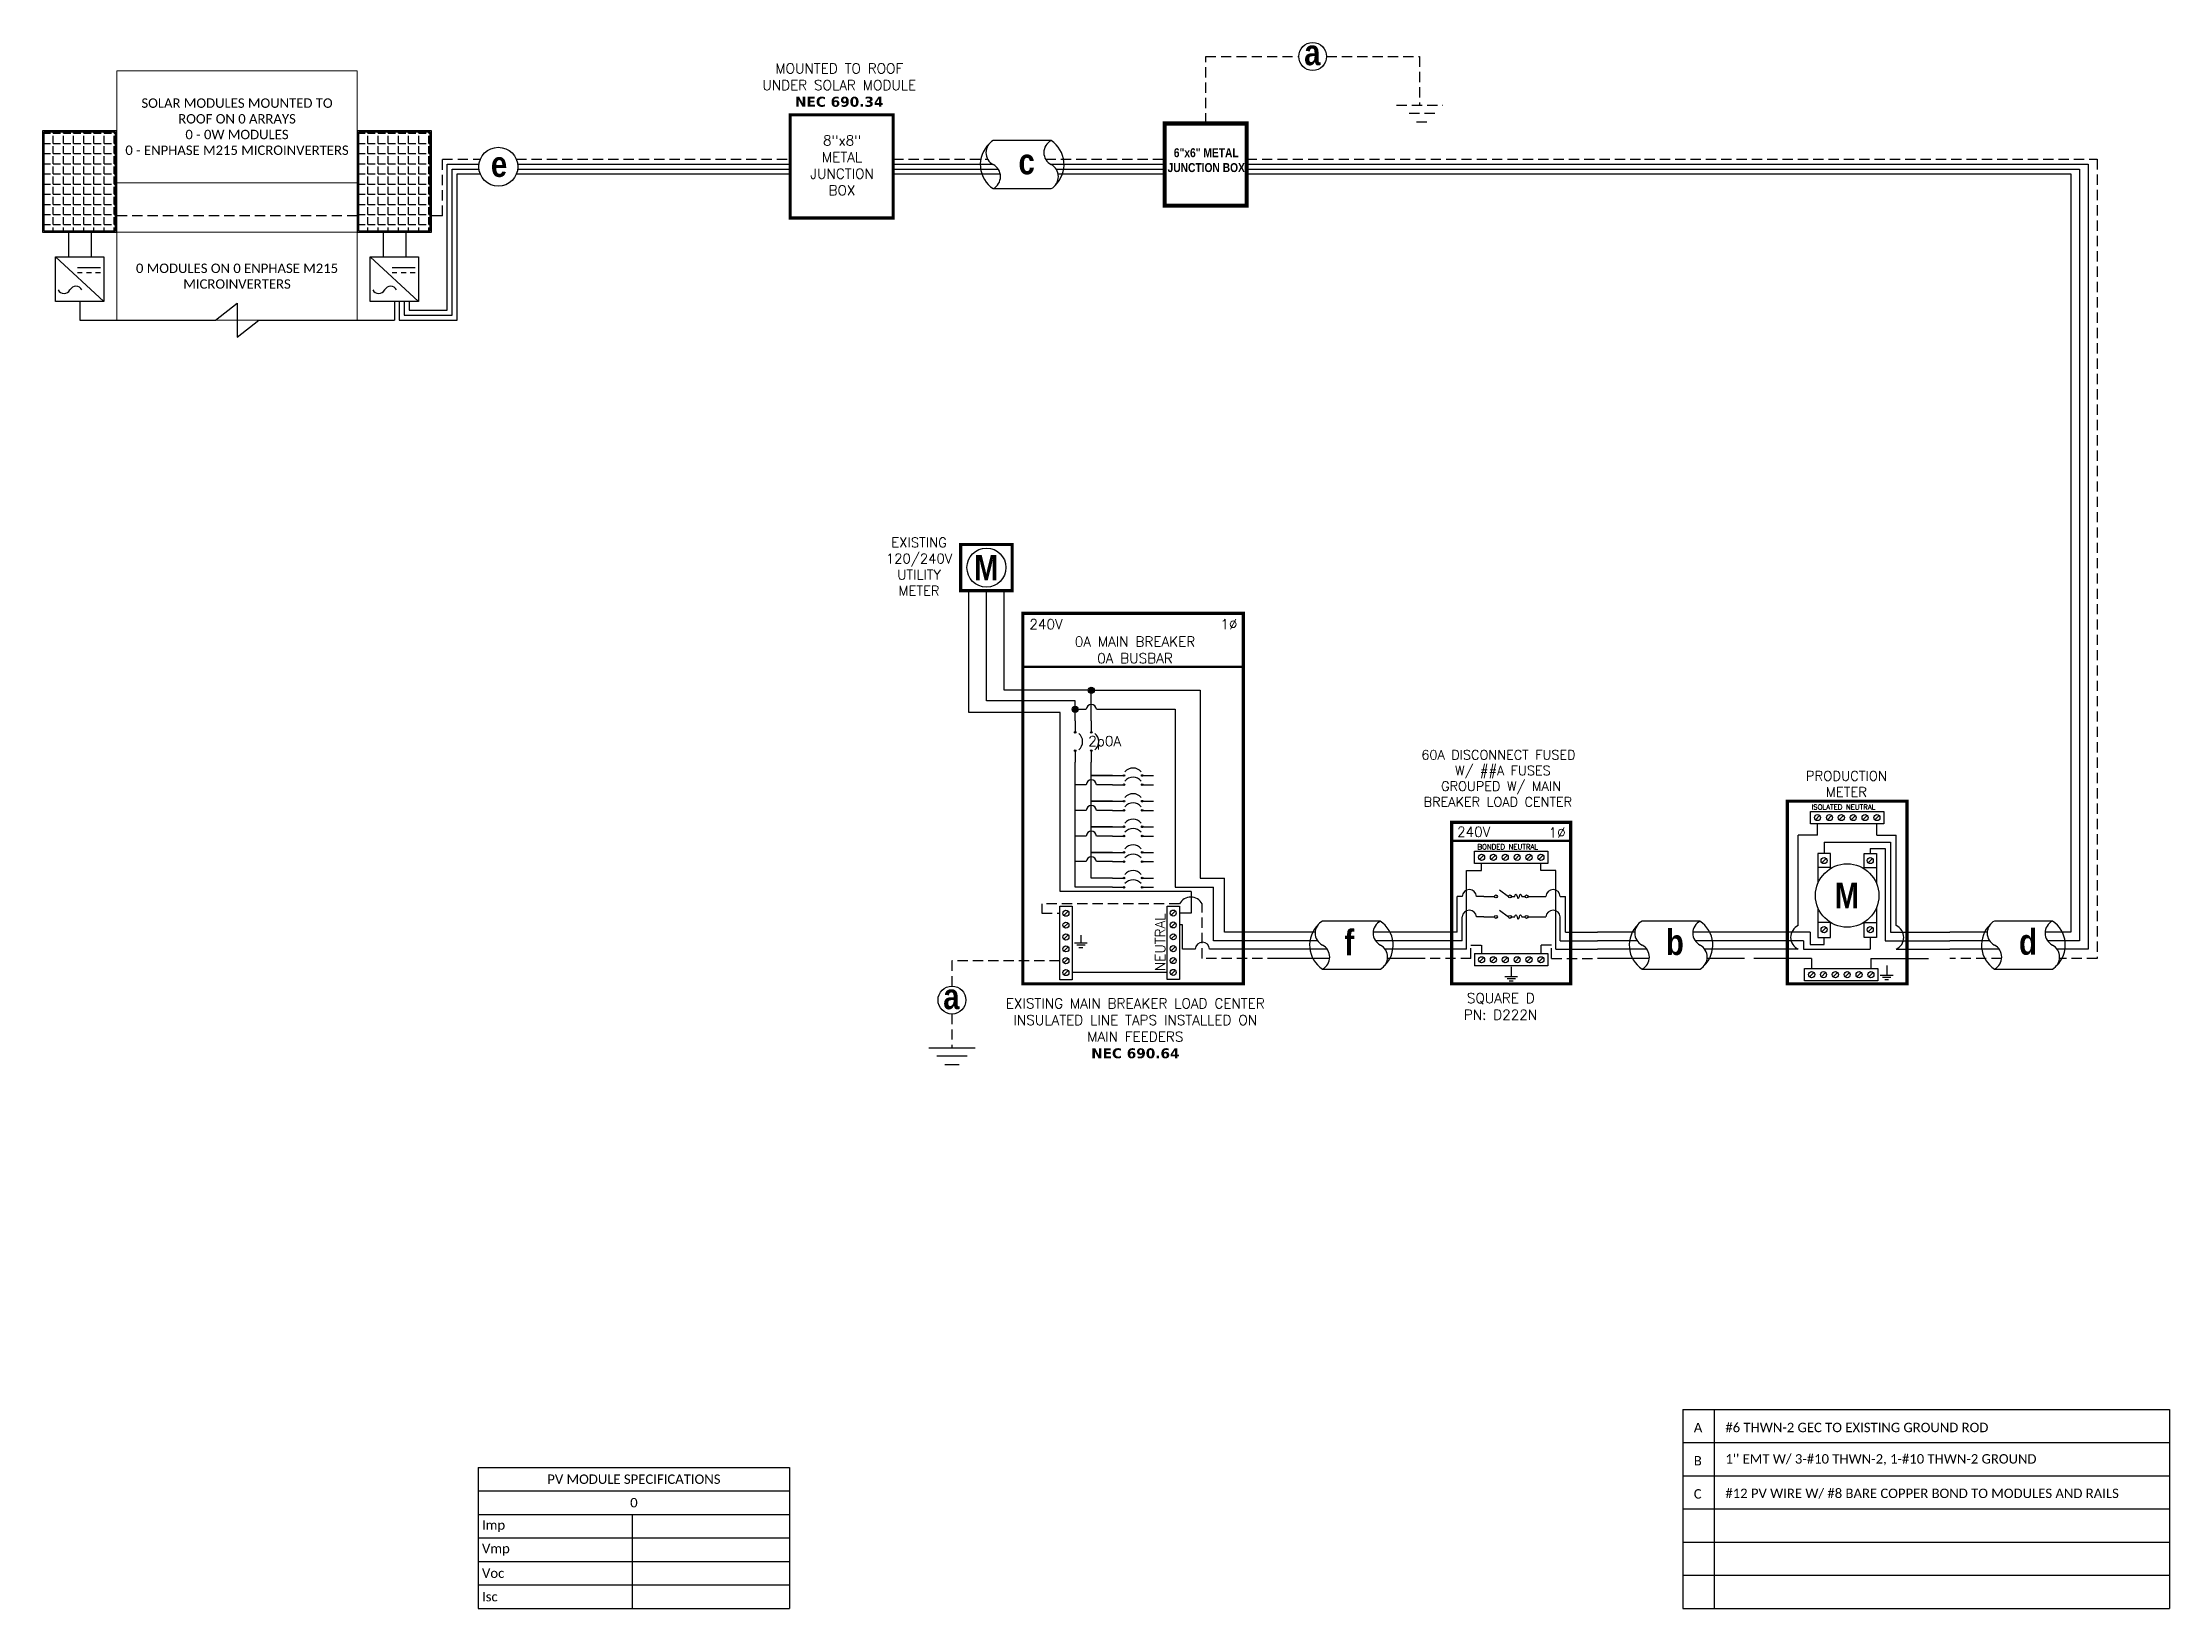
# Model space of a CAD drawing. Header units: feet. Extents: x 10799 to 11579, y 16036 to 16610.
import ezdxf

# ---------------------------------------------------------------- set-up
doc = ezdxf.new("R2010")
doc.units = ezdxf.units.FT
doc.header["$MEASUREMENT"] = 0
doc.linetypes.add('HIDDEN', pattern=[0.375, 0.25, -0.125])
for name, color, linetype in [('ONE LINE BLOCKS', 7, 'Continuous'), ('TABLES', 7, 'Continuous'), ('TEXT', 7, 'Continuous'), ('Z - TITLEBLOCK TXT', 7, 'Continuous')]:
    doc.layers.add(name, color=color, linetype=linetype)
doc.styles.add('ONE LINE TXT', font='techb___.ttf')
doc.styles.get("Standard").update_dxf_attribs({"font": 'simplex.shx'})

# ---------------------------------------------------------------- blocks, each defined once
blk = doc.blocks.new('*T7')
at = {"layer": 'Defpoints', "color": 8, "linetype": 'ByBlock', "lineweight": 0, "transparency": 16777216}
for p, q in [((0, 0), (88.16, 0)), ((0, 0), (0, -91.46)), ((88.16, 0), (88.16, -91.46)), ((0, -41.08), (88.16, -41.08)), ((0, -59.24), (88.16, -59.24)), ((0, -91.46), (88.16, -91.46))]:
    blk.add_line(p, q, dxfattribs=at)
at = {"color": 0, "linetype": 'Continuous', "transparency": 16777216, "char_height": 3.4544, "width": 80.0359, "attachment_point": 5}
for s, insert in [('{\\fCalibri|b0|i0|c0;SOLAR MODULES MOUNTED TO ROOF ON 0 ARRAYS^J0 - 0W MODULES^J0 - ENPHASE M215 MICROINVERTERS', (44.08, -20.54)), ('{\\fCalibri|b0|i0|c0;', (44.08, -50.16)), ('{\\fCalibri|b0|i0|c0;0 MODULES ON 0 ENPHASE M215 MICROINVERTERS', (44.08, -75.35))]:
    blk.add_mtext(s, dxfattribs=dict(at, insert=insert))
blk = doc.blocks.new('M_METER PAN')
at = {"color": 253, "linetype": 'Continuous'}
for p, q in [((4.73, 8.02), (4.73, 8.75)), ((8.59, 8.02), (8.59, 8.75)), ((4.73, 8.02), (3.48, 8.02)), ((3.48, 2.14), (3.48, 8.02)), ((8.59, 8.02), (9.84, 8.02)), ((9.84, 2.14), (9.84, 8.02)), ((3.48, 0.61), (0, 0.61)), ((9.84, 0.61), (13.32, 0.61))]:
    blk.add_line(p, q, dxfattribs=at)
at = {"color": 7, "linetype": 'Continuous'}
for p, q in [((5.16, 7.56), (5.16, 6.82)), ((5.16, 7.56), (9.47, 7.56)), ((9.47, 7.56), (9.47, 1.71)), ((4.25, 1.71), (0, 1.71)), ((4.25, 1.71), (4.25, 0.9)), ((9.47, 1.71), (13.32, 1.71)), ((4.25, 0.9), (5.16, 0.9)), ((5.16, 0.9), (5.16, 1.37))]:
    blk.add_line(p, q, dxfattribs=at)
at = {"color": 10, "linetype": 'Continuous'}
for p, q in [((8.16, 7.14), (8.16, 6.82)), ((8.16, 7.14), (9.12, 7.14)), ((9.12, 7.14), (9.12, 1.15)), ((3.83, 1.15), (0, 1.15)), ((3.83, 1.15), (3.83, 0.61)), ((3.83, 0.61), (8.16, 0.61)), ((8.16, 1.37), (8.16, 0.61)), ((9.12, 1.15), (13.32, 1.15))]:
    blk.add_line(p, q, dxfattribs=at)
at = {"color": 1, "linetype": 'Continuous'}
for p, q in [((5.57, 5.9), (4.76, 5.9)), ((7.76, 5.9), (8.56, 5.9)), ((5.57, 2.33), (4.76, 2.33)), ((7.76, 2.33), (8.56, 2.33))]:
    blk.add_line(p, q, dxfattribs=at)
at = {"color": 253, "linetype": 'Continuous'}
for centre, start, end in [((3.82, 1.37), 113.9997, 246.0003), ((9.5, 1.37), 293.9997, 66.0003)]:
    blk.add_arc(centre, 0.835, start, end, dxfattribs=at)
at = {"layer": 'ONE LINE BLOCKS', "lineweight": 50, "const_width": 0.21}
blk.add_lwpolyline([(2.77, -1.65), (2.77, 10.22), (10.55, 10.22), (10.55, -1.65)], close=True, dxfattribs=at)
at = {"layer": 'TEXT', "color": 92, "linetype": 'HIDDEN', "ltscale": 15}
for p, q in [((4.35, 0), (0, 0)), ((4.35, 0), (4.35, -0.65)), ((8.2, 0), (8.2, -0.65)), ((8.2, 0), (13.32, 0))]:
    blk.add_line(p, q, dxfattribs=at)
at = {"layer": 'TEXT', "color": 92, "linetype": 'Continuous', "flags": 128}
for points in [[(8.81, -1.08), (9.64, -1.08)], [(9.5, -1.23), (8.96, -1.23)], [(9.23, -0.46), (9.23, -1.08)], [(9.35, -1.38), (9.1, -1.38)]]:
    blk.add_lwpolyline(points, dxfattribs=at)
at = {"layer": 'TEXT', "linetype": 'Continuous'}
blk.add_circle((6.66, 4.09), 2.06, dxfattribs=at)
at = {"layer": 'Z - TITLEBLOCK TXT', "color": 1, "linetype": 'Continuous'}
for p, q in [((4.27, 8.75), (4.27, 9.55)), ((4.27, 9.55), (9.05, 9.55)), ((9.05, 8.75), (4.27, 8.75)), ((9.05, 9.55), (9.05, 8.75)), ((4.76, 6.82), (4.76, 4.89)), ((5.57, 6.82), (4.76, 6.82)), ((5.57, 5.84), (5.57, 6.82)), ((7.76, 5.84), (7.76, 6.82)), ((7.76, 6.82), (8.56, 6.82)), ((8.56, 6.82), (8.56, 4.89)), ((4.76, 3.3), (4.76, 1.37)), ((8.56, 3.3), (8.56, 1.37)), ((5.57, 1.37), (5.57, 2.35)), ((7.76, 1.37), (7.76, 2.35)), ((4.76, 1.37), (5.57, 1.37)), ((8.56, 1.37), (7.76, 1.37)), ((3.89, -1.45), (3.89, -0.65)), ((3.89, -0.65), (8.66, -0.65)), ((8.66, -0.65), (8.66, -1.45)), ((8.66, -1.45), (3.89, -1.45))]:
    blk.add_line(p, q, dxfattribs=at)
at = {"layer": 'Z - TITLEBLOCK TXT', "color": 4, "linetype": 'Continuous'}
for p, q in [((4.87, 9.29), (4.6, 9.01)), ((5.64, 9.29), (5.37, 9.01)), ((6.42, 9.29), (6.14, 9.01)), ((7.19, 9.29), (6.91, 9.01)), ((7.96, 9.29), (7.68, 9.01)), ((8.73, 9.29), (8.45, 9.01)), ((5.3, 6.5), (5.02, 6.22)), ((8.3, 6.5), (8.02, 6.22)), ((5.3, 2.01), (5.02, 1.73)), ((8.3, 2.01), (8.02, 1.73)), ((4.49, -0.91), (4.21, -1.19)), ((5.26, -0.91), (4.98, -1.19)), ((6.03, -0.91), (5.75, -1.19)), ((6.8, -0.91), (6.52, -1.19)), ((7.57, -0.91), (7.29, -1.19)), ((8.34, -0.91), (8.06, -1.19))]:
    blk.add_line(p, q, dxfattribs=at)
for centre in [(4.73, 9.15), (5.51, 9.15), (6.28, 9.15), (7.05, 9.15), (7.82, 9.15), (8.59, 9.15), (5.16, 6.36), (8.16, 6.36), (5.16, 1.87), (8.16, 1.87), (4.35, -1.05), (5.12, -1.05), (5.89, -1.05), (6.66, -1.05), (7.43, -1.05), (8.2, -1.05)]:
    blk.add_circle(centre, 0.197, dxfattribs=at)
at = {"layer": 'TABLES', "color": 4, "linetype": 'Continuous'}
blk.add_text('ISOLATED NEUTRAL', height=0.3321, dxfattribs=at).set_placement((4.34, 9.67))
at = {"layer": 'TEXT', "color": 1, "insert": (6.61, 11.34), "char_height": 0.6278, "attachment_point": 5}
blk.add_mtext_dynamic_manual_height_columns('PRODUCTION METER', width=1.3203, gutter_width=7.17, heights=[0], dxfattribs=at)
at = {"layer": 'Z - TITLEBLOCK TXT', "color": 253, "linetype": 'Continuous', "style": 'ONE LINE TXT'}
blk.add_text('M', height=1.66, dxfattribs=at).set_placement((5.85, 3.26))
blk = doc.blocks.new('*U10')
at = {"color": 0}
blk.add_blockref('M_METER PAN', (0, 0), dxfattribs=at)
blk = doc.blocks.new('M_MAIN DISCO')
at = {"color": 253, "linetype": 'Continuous'}
for p, q in [((-47.96, 3.45), (-47.96, 32.21)), ((-47.96, 32.21), (-42.47, 32.21)), ((-42.47, 32.21), (-42.47, 34.82)), ((-20.72, 32.21), (-20.72, 34.82)), ((-15.23, 32.21), (-20.72, 32.21)), ((-15.23, 3.45), (-15.23, 32.21)), ((-47.96, 3.45), (-63.19, 3.45)), ((-15.23, 3.45), (0, 3.45))]:
    blk.add_line(p, q, dxfattribs=at)
at = {"color": 7, "linetype": 'Continuous'}
for p, q in [((-51.46, 9.66), (-51.46, 22.77)), ((-49.6, 22.77), (-51.46, 22.77)), ((-41.69, 22.77), (-44.32, 22.77)), ((-21.5, 22.77), (-18.87, 22.77)), ((-13.59, 22.77), (-11.73, 22.77)), ((-11.73, 9.66), (-11.73, 22.77)), ((-51.46, 9.66), (-63.19, 9.66)), ((-11.73, 9.66), (0, 9.66))]:
    blk.add_line(p, q, dxfattribs=at)
at = {"color": 1, "linetype": 'Continuous'}
for p, q in [((-31.53, 22.77), (-30.29, 22.77)), ((-27.74, 22.77), (-26.5, 22.77)), ((-31.53, 15.24), (-30.29, 15.24)), ((-27.74, 15.24), (-26.5, 15.24))]:
    blk.add_line(p, q, dxfattribs=at)
at = {"color": 10, "linetype": 'Continuous'}
for p, q in [((-49.6, 6.49), (-49.6, 15.24)), ((-41.69, 15.24), (-44.32, 15.24)), ((-21.5, 15.24), (-18.87, 15.24)), ((-13.59, 6.49), (-13.59, 15.24)), ((-49.6, 6.49), (-63.19, 6.49)), ((-13.59, 6.49), (0, 6.49))]:
    blk.add_line(p, q, dxfattribs=at)
at = {"color": 7, "linetype": 'Continuous'}
for centre in [(-46.96, 22.62), (-16.23, 22.62)]:
    blk.add_arc(centre, 2.64, 3.28193, 176.71807, dxfattribs=at)
at = {"color": 10, "linetype": 'Continuous'}
for centre in [(-46.96, 15.08), (-16.23, 15.08)]:
    blk.add_arc(centre, 2.64, 3.28193, 176.71807, dxfattribs=at)
at = {"color": 1, "linetype": 'Continuous'}
for points in [[(-30.29, 22.77), (-29.92, 23.53), (-29.02, 22.01), (-28.19, 23.53), (-27.74, 22.77)], [(-30.29, 15.24), (-29.92, 16), (-29.02, 14.47), (-28.19, 16), (-27.74, 15.24)]]:
    blk.add_spline(points, degree=3, dxfattribs=at)
at = {"layer": 'ONE LINE BLOCKS', "lineweight": 50}
blk.add_line((-53.41, 43.1), (-9.8, 43.1), dxfattribs=at)
at = {"layer": 'ONE LINE BLOCKS', "lineweight": 50, "const_width": 1.19}
blk.add_lwpolyline([(-53.41, -9.3), (-53.41, 49.88), (-9.8, 49.88), (-9.8, -9.3)], close=True, dxfattribs=at)
at = {"layer": 'TEXT', "color": 92, "linetype": 'HIDDEN', "ltscale": 15}
for p, q in [((-46.38, 0), (-63.19, 0)), ((-46.38, 0), (-46.38, 4.94)), ((-46.38, 4.94), (-42.47, 4.94)), ((-42.47, 4.94), (-42.47, 1.8)), ((-16.81, 4.94), (-20.72, 4.94)), ((-20.72, 4.94), (-20.72, 1.8)), ((-16.81, 0), (-16.81, 4.94)), ((-16.81, 0), (0, 0))]:
    blk.add_line(p, q, dxfattribs=at)
at = {"layer": 'TEXT', "color": 92, "linetype": 'Continuous', "flags": 128}
for points in [[(-33.94, -6.57), (-29.25, -6.57)], [(-30.07, -7.44), (-33.13, -7.44)], [(-31.59, -3.07), (-31.6, -6.57)], [(-30.88, -8.3), (-32.31, -8.3)]]:
    blk.add_lwpolyline(points, dxfattribs=at)
at = {"layer": 'Z - TITLEBLOCK TXT', "color": 1, "linetype": 'Continuous'}
for p, q in [((-45.07, 34.82), (-45.07, 39.36)), ((-45.07, 39.36), (-18.12, 39.36)), ((-18.12, 39.36), (-18.12, 34.82)), ((-18.12, 34.82), (-45.07, 34.82)), ((-35.88, 25.22), (-32.61, 22.78)), ((-41.69, 22.77), (-37.77, 22.77)), ((-35.88, 17.69), (-32.61, 15.24)), ((-25.42, 22.77), (-21.5, 22.77)), ((-41.69, 15.24), (-37.77, 15.24)), ((-25.42, 15.23), (-21.5, 15.23)), ((-45.07, 1.8), (-18.12, 1.8)), ((-45.07, 1.8), (-45.07, -2.74)), ((-18.12, 1.8), (-18.12, -2.74)), ((-18.12, -2.74), (-45.07, -2.74))]:
    blk.add_line(p, q, dxfattribs=at)
at = {"layer": 'Z - TITLEBLOCK TXT', "color": 4, "linetype": 'Continuous'}
for p, q in [((-41.69, 37.87), (-43.26, 36.3)), ((-37.34, 37.87), (-38.91, 36.3)), ((-32.98, 37.87), (-34.56, 36.3)), ((-28.63, 37.87), (-30.21, 36.3)), ((-24.28, 37.87), (-25.86, 36.3)), ((-19.93, 37.87), (-21.51, 36.3)), ((-41.69, 0.32), (-43.26, -1.26)), ((-37.34, 0.32), (-38.91, -1.26)), ((-32.98, 0.32), (-34.56, -1.26)), ((-28.63, 0.32), (-30.21, -1.26)), ((-24.28, 0.32), (-25.86, -1.26)), ((-19.93, 0.32), (-21.51, -1.26))]:
    blk.add_line(p, q, dxfattribs=at)
for centre in [(-42.47, 37.09), (-38.12, 37.09), (-33.77, 37.09), (-29.42, 37.09), (-25.07, 37.09), (-20.72, 37.09), (-42.47, -0.47), (-38.12, -0.47), (-33.77, -0.47), (-29.42, -0.47), (-25.07, -0.47), (-20.72, -0.47)]:
    blk.add_circle(centre, 1.11, dxfattribs=at)
at = {"layer": 'Z - TITLEBLOCK TXT', "color": 1, "linetype": 'Continuous'}
for centre in [(-37.23, 22.77), (-37.23, 15.24), (-32.07, 22.77), (-32.07, 15.24), (-25.96, 22.77), (-25.96, 15.23)]:
    blk.add_circle(centre, 0.541, dxfattribs=at)
at = {"layer": 'TABLES', "color": 4, "linetype": 'Continuous'}
blk.add_text('BONDED NEUTRAL', height=1.8743, dxfattribs=at).set_placement((-43.99, 40.01))
at = {"layer": 'TEXT', "color": 1}
for s, width, gutter_width, heights, insert, char_height, attachment_point in [('\\A1;\\pi4.1167;60A DISCONNECT FUSED \\P\\pi16.454;W/ ##A FUSES\\P\\pi11.355;GROUPED W/ MAIN \\P\\pi4.9392;BREAKER LOAD CENTER', 71.8931, 92.23, [24.13], (-68.68, 76.43), 3.4544, 1), ('240V', 0.1481, 0.75, [0], (-45.35, 46.44), 3.658, 5), ('1∅', 0.1481, 0.75, [0], (-14.78, 46.14), 3.658, 5), ('\\A1;\\pi3.6942,t21.982;SQUARE D\\P\\pi2.5621,t20.85;PN: D222N', 35.0816, 28.88, [13.54], (-51.57, -12.71), 3.6576, 1)]:
    blk.add_mtext_dynamic_manual_height_columns(s, width=width, gutter_width=gutter_width, heights=heights, dxfattribs=dict(at, insert=insert, char_height=char_height, attachment_point=attachment_point))
blk = doc.blocks.new('*U5')
at = {"color": 7, "linetype": 'Continuous'}
for p, q in [((2.44, 1.71), (0, 1.71)), ((6.67, 2.43), (2.91, 2.43)), ((9.57, 1.71), (6.2, 1.71)), ((2.91, -0.69), (6.67, -0.69))]:
    blk.add_line(p, q, dxfattribs=at)
at = {"color": 10, "linetype": 'Continuous'}
for p, q in [((2.59, 1.15), (0, 1.15)), ((9.57, 1.15), (6.35, 1.15))]:
    blk.add_line(p, q, dxfattribs=at)
at = {"color": 253, "linetype": 'Continuous'}
for p, q in [((3.21, 0.61), (0, 0.61)), ((9.57, 0.61), (6.97, 0.61))]:
    blk.add_line(p, q, dxfattribs=at)
at = {"color": 7, "linetype": 'Continuous'}
for centre, start, end in [((3.94, 0.87), 133.9732, 236.4265), ((5.63, 0.87), 313.9732, 56.4265)]:
    blk.add_arc(centre, 1.87, start, end, dxfattribs=at)
at = {"layer": 'TEXT', "color": 92, "linetype": 'HIDDEN', "ltscale": 15}
for p, q in [((3.37, 0), (0, 0)), ((9.57, 0), (7.14, 0))]:
    blk.add_line(p, q, dxfattribs=at)
at = {"layer": 'Z - TITLEBLOCK TXT', "linetype": 'Continuous'}
for centre, start, end in [((3.31, 1.65), 117.6639, 242.3361), ((7.08, 1.65), 117.6639, 242.3361), ((2.5, 0.09), 297.6639, 62.3361), ((6.26, 0.09), 297.6639, 62.3361)]:
    blk.add_arc(centre, 0.882, start, end, dxfattribs=at)
blk = doc.blocks.new('*T8')
at = {"layer": 'Z - TITLEBLOCK TXT', "color": 0, "lineweight": -2, "transparency": 16777216}
for p, q in [((0, 0), (114.19, 0)), ((0, 0), (0, -51.69)), ((114.19, 0), (114.19, -51.69)), ((0, -8.62), (114.19, -8.62)), ((0, -17.23), (114.19, -17.23)), ((56.41, -17.23), (56.41, -51.69)), ((0, -25.85), (114.19, -25.85)), ((0, -34.46), (114.19, -34.46)), ((0, -43.08), (114.19, -43.08)), ((0, -51.69), (114.19, -51.69))]:
    blk.add_line(p, q, dxfattribs=at)
at = {"layer": 'Z - TITLEBLOCK TXT', "color": 0, "linetype": 'Continuous', "transparency": 16777216, "char_height": 3.4544}
for s, insert, width, attachment_point in [('{\\fCalibri|b0|i0|c0;PV MODULE SPECIFICATIONS', (57.09, -4.31), 111.433, 5), ('{\\fCalibri|b0|i0|c0;0', (57.09, -12.92), 111.433, 5), ('{\\fCalibri|b0|i0|c0;Imp', (1.38, -21.54), 53.6551, 4), ('{\\fCalibri|b0|i0|c0;', (57.78, -21.54), 55.0254, 4), ('{\\fCalibri|b0|i0|c0;Vmp', (1.38, -30.15), 53.6551, 4), ('{\\fCalibri|b0|i0|c0;', (57.78, -30.15), 55.0254, 4), ('{\\fCalibri|b0|i0|c0;Voc', (1.38, -38.77), 53.6551, 4), ('{\\fCalibri|b0|i0|c0;', (57.78, -38.77), 55.0254, 4), ('{\\fCalibri|b0|i0|c0;Isc', (1.38, -47.39), 53.6551, 4), ('{\\fCalibri|b0|i0|c0;', (57.78, -47.39), 55.0254, 4)]:
    blk.add_mtext(s, dxfattribs=dict(at, insert=insert, width=width, attachment_point=attachment_point))
blk = doc.blocks.new('*T9')
at = {"linetype": 'ByBlock', "lineweight": -2, "transparency": 16777216}
for p, q in [((0, 0), (178.52, 0)), ((0, 0), (0, -72.97)), ((11.58, 0), (11.58, -72.97)), ((178.52, 0), (178.52, -72.97)), ((0, -12.11), (178.52, -12.11)), ((0, -24.28), (178.52, -24.28)), ((0, -36.46), (178.52, -36.46)), ((0, -48.64), (178.52, -48.64)), ((0, -60.81), (178.52, -60.81)), ((0, -72.97), (178.52, -72.97))]:
    blk.add_line(p, q, dxfattribs=at)
at = {"color": 0, "linetype": 'Continuous', "transparency": 16777216, "char_height": 3.4544, "attachment_point": 7}
for s, insert, width in [('{\\fCalibri|b0|i0|c0;A', (4.06, -8.36), 3.4544), ('{\\fCalibri|b0|i0|c0;#6 THWN-2 GEC TO EXISTING GROUND ROD', (15.65, -8.36), 158.8095), ('{\\fCalibri|b0|i0|c0;B', (4.06, -20.53), 3.4544), ("{\\fCalibri|b0|i0|c0;1'' EMT W/ 3-#10 THWN-2, 1-#10 THWN-2 GROUND", (15.65, -20.53), 158.8095), ('{\\fCalibri|b0|i0|c0;C', (4.06, -32.71), 3.4544), ('{\\fCalibri|b0|i0|c0;#12 PV WIRE W/ #8 BARE COPPER BOND TO MODULES AND RAILS', (15.65, -32.71), 158.8095), ('{\\fCalibri|b0|i0|c0;', (4.06, -44.89), 3.4544), ('{\\fCalibri|b0|i0|c0;', (15.65, -44.89), 158.8095), ('{\\fCalibri|b0|i0|c0;', (4.06, -57.06), 3.4544), ('{\\fCalibri|b0|i0|c0;', (15.65, -57.06), 158.8095), ('{\\fCalibri|b0|i0|c0;', (4.06, -69.22), 3.4544), ('{\\fCalibri|b0|i0|c0;', (15.65, -69.22), 158.8095)]:
    blk.add_mtext(s, dxfattribs=dict(at, insert=insert, width=width))
blk = doc.blocks.new('*U11')
at = {"layer": 'ONE LINE BLOCKS', "linetype": 'Continuous'}
h = blk.add_hatch(color=254, dxfattribs=at)
h.dxf.hatch_style = 1
edge = h.paths.add_edge_path()
edge.add_arc((-68.38, 98.34), 1.11, 0, 360)
h = blk.add_hatch(color=254, dxfattribs=at)
h.dxf.hatch_style = 1
edge = h.paths.add_edge_path()
edge.add_arc((-74.3, 91.39), 1.11, 0, 360)
h = blk.add_hatch(color=1, dxfattribs=at)
h.dxf.hatch_style = 1
edge = h.paths.add_edge_path()
edge.add_arc((-74.3, 82.89), 0.291, 0, 360)
h = blk.add_hatch(color=1, dxfattribs=at)
h.dxf.hatch_style = 1
edge = h.paths.add_edge_path()
edge.add_arc((-68.38, 82.89), 0.291, 0, 360)
h = blk.add_hatch(color=1, dxfattribs=at)
h.dxf.hatch_style = 1
edge = h.paths.add_edge_path()
edge.add_arc((-74.3, 76.21), 0.291, 0, 360)
h = blk.add_hatch(color=1, dxfattribs=at)
h.dxf.hatch_style = 1
edge = h.paths.add_edge_path()
edge.add_arc((-68.38, 76.21), 0.291, 0, 360)
h = blk.add_hatch(color=1, dxfattribs=at)
h.dxf.hatch_style = 1
edge = h.paths.add_edge_path()
edge.add_arc((-56.39, 67.09), 0.291, 0, 360)
h = blk.add_hatch(color=1, dxfattribs=at)
h.dxf.hatch_style = 1
edge = h.paths.add_edge_path()
edge.add_arc((-56.39, 63.72), 0.291, 0, 360)
h = blk.add_hatch(color=1, dxfattribs=at)
h.dxf.hatch_style = 1
edge = h.paths.add_edge_path()
edge.add_arc((-49.72, 67.09), 0.291, 0, 360)
h = blk.add_hatch(color=1, dxfattribs=at)
h.dxf.hatch_style = 1
edge = h.paths.add_edge_path()
edge.add_arc((-49.72, 63.72), 0.291, 0, 360)
h = blk.add_hatch(color=1, dxfattribs=at)
h.dxf.hatch_style = 1
edge = h.paths.add_edge_path()
edge.add_arc((-56.39, 57.69), 0.291, 0, 360)
h = blk.add_hatch(color=1, dxfattribs=at)
h.dxf.hatch_style = 1
edge = h.paths.add_edge_path()
edge.add_arc((-49.72, 57.69), 0.291, 0, 360)
h = blk.add_hatch(color=1, dxfattribs=at)
h.dxf.hatch_style = 1
edge = h.paths.add_edge_path()
edge.add_arc((-56.39, 54.31), 0.291, 0, 360)
h = blk.add_hatch(color=1, dxfattribs=at)
h.dxf.hatch_style = 1
edge = h.paths.add_edge_path()
edge.add_arc((-56.39, 48.29), 0.291, 0, 360)
h = blk.add_hatch(color=1, dxfattribs=at)
h.dxf.hatch_style = 1
edge = h.paths.add_edge_path()
edge.add_arc((-49.72, 54.31), 0.291, 0, 360)
h = blk.add_hatch(color=1, dxfattribs=at)
h.dxf.hatch_style = 1
edge = h.paths.add_edge_path()
edge.add_arc((-49.72, 48.29), 0.291, 0, 360)
h = blk.add_hatch(color=1, dxfattribs=at)
h.dxf.hatch_style = 1
edge = h.paths.add_edge_path()
edge.add_arc((-56.39, 44.91), 0.291, 0, 360)
h = blk.add_hatch(color=1, dxfattribs=at)
h.dxf.hatch_style = 1
edge = h.paths.add_edge_path()
edge.add_arc((-56.39, 38.89), 0.291, 0, 360)
h = blk.add_hatch(color=1, dxfattribs=at)
h.dxf.hatch_style = 1
edge = h.paths.add_edge_path()
edge.add_arc((-49.72, 44.91), 0.291, 0, 360)
h = blk.add_hatch(color=1, dxfattribs=at)
h.dxf.hatch_style = 1
edge = h.paths.add_edge_path()
edge.add_arc((-49.72, 38.89), 0.291, 0, 360)
h = blk.add_hatch(color=1, dxfattribs=at)
h.dxf.hatch_style = 1
edge = h.paths.add_edge_path()
edge.add_arc((-56.39, 35.51), 0.291, 0, 360)
h = blk.add_hatch(color=1, dxfattribs=at)
h.dxf.hatch_style = 1
edge = h.paths.add_edge_path()
edge.add_arc((-49.72, 35.51), 0.291, 0, 360)
h = blk.add_hatch(color=1, dxfattribs=at)
h.dxf.hatch_style = 1
edge = h.paths.add_edge_path()
edge.add_arc((-56.39, 29.48), 0.291, 0, 360)
h = blk.add_hatch(color=1, dxfattribs=at)
h.dxf.hatch_style = 1
edge = h.paths.add_edge_path()
edge.add_arc((-56.39, 26.1), 0.291, 0, 360)
h = blk.add_hatch(color=1, dxfattribs=at)
h.dxf.hatch_style = 1
edge = h.paths.add_edge_path()
edge.add_arc((-49.72, 29.48), 0.291, 0, 360)
h = blk.add_hatch(color=1, dxfattribs=at)
h.dxf.hatch_style = 1
edge = h.paths.add_edge_path()
edge.add_arc((-49.72, 26.1), 0.291, 0, 360)
at = {"color": 155, "true_color": 0x647190}
blk.add_line((-93.51, 126.59), (-12.6, 126.59), dxfattribs=at)
at = {"color": 10, "linetype": 'Continuous'}
for p, q in [((-23.58, 6.49), (-23.58, 26.1)), ((-19.54, 26.1), (-19.54, 26.1)), ((0, 6.49), (-23.58, 6.49))]:
    blk.add_line(p, q, dxfattribs=at)
at = {"color": 7, "linetype": 'Continuous'}
for p, q in [((-19.55, 9.66), (-19.55, 29.48)), ((0, 9.66), (-19.55, 9.66))]:
    blk.add_line(p, q, dxfattribs=at)
at = {"color": 253, "linetype": 'Continuous'}
for p, q in [((-34.9, 12.29), (-36.07, 12.29)), ((-34.9, 3.45), (-34.9, 12.29)), ((-30.25, 3.45), (-34.9, 3.45)), ((0, 3.45), (-24.98, 3.45))]:
    blk.add_line(p, q, dxfattribs=at)
at = {"color": 7, "linetype": 'Continuous'}
blk.add_circle((-119.49, -15.26), 5.11, dxfattribs=at)
at = {"color": 253, "linetype": 'Continuous'}
blk.add_arc((-27.62, 3.3), 2.64, 3.28193, 176.71807, dxfattribs=at)
at = {"layer": 'ONE LINE BLOCKS', "lineweight": 50}
blk.add_line((-93.51, 106.95), (-12.6, 106.95), dxfattribs=at)
at = {"layer": 'ONE LINE BLOCKS', "lineweight": 50, "const_width": 1.19}
for points in [[(-116.27, 134.89), (-116.27, 151.79), (-97.41, 151.79), (-97.41, 134.89)], [(-93.51, -9.3), (-93.51, 126.59), (-12.6, 126.59), (-12.6, -9.3)]]:
    blk.add_lwpolyline(points, close=True, dxfattribs=at)
at = {"layer": 'TEXT', "color": 92, "linetype": 'HIDDEN', "ltscale": 15}
for p, q in [((-36.07, 20.02), (-86.54, 20.02)), ((-86.54, 20.02), (-86.54, 16.57)), ((-86.54, 16.57), (-79.95, 16.57)), ((-27.75, 0), (-27.75, 20.02)), ((0, 0), (-27.75, 0)), ((-79.95, -0.83), (-119.49, -0.83)), ((-119.49, -0.83), (-119.49, -10.15)), ((-119.49, -20.38), (-119.49, -32.73))]:
    blk.add_line(p, q, dxfattribs=at)
at = {"layer": 'TEXT', "color": 92, "linetype": 'Continuous', "ltscale": 15}
blk.add_line((-40.61, -5.18), (-75.41, -5.18), dxfattribs=at)
at = {"layer": 'TEXT', "color": 92, "linetype": 'Continuous', "flags": 128}
for points in [[(-72.19, 8.54), (-72.19, 5.69)], [(-74.53, 5.69), (-69.85, 5.69)], [(-70.66, 4.83), (-73.72, 4.83)], [(-71.47, 3.96), (-72.91, 3.96)]]:
    blk.add_lwpolyline(points, dxfattribs=at)
at = {"layer": 'TEXT', "color": 92, "linetype": 'Continuous', "ltscale": 4, "flags": 128}
for points in [[(-127.97, -32.73), (-111.01, -32.73)], [(-113.95, -35.88), (-125.03, -35.88)], [(-116.88, -39.02), (-122.09, -39.02)]]:
    blk.add_lwpolyline(points, dxfattribs=at)
at = {"layer": 'TEXT', "linetype": 'Continuous'}
blk.add_circle((-106.84, 143.34), 7.15, dxfattribs=at)
at = {"layer": 'TEXT', "color": 92, "linetype": 'Continuous', "ltscale": 0.3}
blk.add_arc((-31.87, 17.86), 4.65, 27.66392, 152.33608, dxfattribs=at)
at = {"layer": 'Z - TITLEBLOCK TXT', "color": 253, "linetype": 'Continuous'}
for p, q in [((-113.33, 90.2), (-113.33, 134.89)), ((-79.78, 90.2), (-113.33, 90.2)), ((-79.78, 24.52), (-79.78, 90.2)), ((-31.78, 24.52), (-79.78, 24.52)), ((-31.78, 24.52), (-31.78, 16.64)), ((-31.78, 16.64), (-36.07, 16.64))]:
    blk.add_line(p, q, dxfattribs=at)
at = {"layer": 'Z - TITLEBLOCK TXT', "color": 10, "linetype": 'Continuous'}
for p, q in [((-106.84, 94.51), (-106.84, 134.89)), ((-74.3, 94.51), (-106.84, 94.51)), ((-74.3, 87.09), (-74.3, 94.51)), ((-73.19, 91.39), (-70.25, 91.39)), ((-66.51, 91.39), (-37.57, 91.39)), ((-37.57, 91.39), (-37.57, 26.1)), ((-74.3, 26.1), (-74.3, 72.02)), ((-70.25, 63.72), (-74.3, 63.72)), ((-60.59, 63.72), (-66.51, 63.72)), ((-70.25, 54.31), (-74.3, 54.31)), ((-60.59, 54.31), (-66.51, 54.31)), ((-70.25, 44.91), (-74.3, 44.91)), ((-60.59, 44.91), (-66.51, 44.91)), ((-70.25, 35.51), (-74.3, 35.51)), ((-60.59, 35.51), (-66.51, 35.51)), ((-60.59, 26.1), (-74.3, 26.1)), ((-37.57, 26.1), (-23.58, 26.1))]:
    blk.add_line(p, q, dxfattribs=at)
at = {"layer": 'Z - TITLEBLOCK TXT', "color": 7, "linetype": 'Continuous'}
for p, q in [((-100.35, 98.34), (-100.35, 134.89)), ((-68.38, 98.34), (-100.35, 98.34)), ((-68.38, 87.09), (-68.38, 98.34)), ((-67.27, 98.34), (-28.47, 98.34)), ((-28.47, 98.34), (-28.47, 29.48)), ((-68.38, 57.69), (-68.38, 72.02)), ((-68.38, 67.09), (-60.59, 67.09)), ((-60.59, 67.09), (-68.38, 67.09)), ((-68.38, 48.29), (-68.38, 57.69)), ((-68.38, 57.69), (-60.59, 57.69)), ((-60.59, 57.69), (-68.38, 57.69)), ((-68.38, 38.89), (-68.38, 48.29)), ((-68.38, 48.29), (-60.59, 48.29)), ((-60.59, 48.29), (-68.38, 48.29)), ((-68.38, 29.48), (-68.38, 38.89)), ((-68.38, 38.89), (-60.59, 38.89)), ((-60.59, 38.89), (-68.38, 38.89)), ((-60.59, 29.48), (-68.38, 29.48)), ((-28.47, 29.48), (-19.55, 29.48))]:
    blk.add_line(p, q, dxfattribs=at)
at = {"layer": 'Z - TITLEBLOCK TXT', "color": 1, "linetype": 'Continuous'}
for p, q in [((-79.95, -7.78), (-79.95, 19.17)), ((-79.95, 19.17), (-75.41, 19.17)), ((-75.41, 19.17), (-75.41, -7.78)), ((-40.61, -7.71), (-40.61, 19.24)), ((-40.61, 19.24), (-36.07, 19.24)), ((-36.07, 19.24), (-36.07, -7.71)), ((-75.41, -7.78), (-79.95, -7.78)), ((-36.07, -7.71), (-40.61, -7.71))]:
    blk.add_line(p, q, dxfattribs=at)
at = {"layer": 'Z - TITLEBLOCK TXT', "color": 4, "linetype": 'Continuous'}
for p, q in [((-76.9, 17.35), (-78.47, 15.78)), ((-37.55, 17.43), (-39.13, 15.85)), ((-76.9, 13), (-78.47, 11.43)), ((-76.9, 8.65), (-78.47, 7.08)), ((-37.55, 13.08), (-39.13, 11.5)), ((-37.55, 8.73), (-39.13, 7.15)), ((-76.9, 4.3), (-78.47, 2.73)), ((-37.55, 4.38), (-39.13, 2.8)), ((-37.55, 0.03), (-39.13, -1.55)), ((-76.9, -0.05), (-78.47, -1.62)), ((-76.9, -4.4), (-78.47, -5.97)), ((-37.55, -4.33), (-39.13, -5.9))]:
    blk.add_line(p, q, dxfattribs=at)
at = {"layer": 'Z - TITLEBLOCK TXT', "color": 1, "linetype": 'Continuous', "flags": 128}
for points in [[(-74.3, 87.09), (-74.3, 82.89)], [(-74.3, 87.09), (-74.3, 82.89)], [(-68.38, 87.09), (-68.38, 82.89)], [(-68.38, 87.09), (-68.38, 82.89)], [(-74.3, 76.21), (-74.3, 72.02)], [(-68.38, 76.21), (-68.38, 72.02)], [(-60.59, 67.09), (-56.39, 67.09)], [(-60.59, 67.09), (-56.39, 67.09)], [(-60.59, 63.72), (-56.39, 63.72)], [(-60.59, 63.72), (-56.39, 63.72)], [(-49.72, 67.09), (-45.52, 67.09)], [(-49.72, 63.72), (-45.52, 63.72)], [(-60.59, 57.69), (-56.39, 57.69)], [(-60.59, 57.69), (-56.39, 57.69)], [(-49.72, 57.69), (-45.52, 57.69)], [(-60.59, 54.31), (-56.39, 54.31)], [(-60.59, 54.31), (-56.39, 54.31)], [(-60.59, 48.29), (-56.39, 48.29)], [(-60.59, 48.29), (-56.39, 48.29)], [(-49.72, 54.31), (-45.52, 54.31)], [(-49.72, 48.29), (-45.52, 48.29)], [(-60.59, 44.91), (-56.39, 44.91)], [(-60.59, 44.91), (-56.39, 44.91)], [(-49.72, 44.91), (-45.52, 44.91)], [(-60.59, 38.89), (-56.39, 38.89)], [(-60.59, 38.89), (-56.39, 38.89)], [(-60.59, 35.51), (-56.39, 35.51)], [(-60.59, 35.51), (-56.39, 35.51)], [(-49.72, 38.89), (-45.52, 38.89)], [(-49.72, 35.51), (-45.52, 35.51)], [(-60.59, 29.48), (-56.39, 29.48)], [(-60.59, 29.48), (-56.39, 29.48)], [(-60.59, 26.1), (-56.39, 26.1)], [(-60.59, 26.1), (-56.39, 26.1)], [(-49.72, 29.48), (-45.52, 29.48)], [(-49.72, 26.1), (-45.52, 26.1)]]:
    blk.add_lwpolyline(points, dxfattribs=at)
at = {"layer": 'Z - TITLEBLOCK TXT', "color": 7, "linetype": 'Continuous'}
for centre in [(-68.38, 98.34), (-68.38, 98.34), (-74.3, 91.39)]:
    blk.add_circle(centre, 1.11, dxfattribs=at)
at = {"layer": 'Z - TITLEBLOCK TXT', "color": 1, "linetype": 'Continuous'}
for centre in [(-74.3, 82.89), (-68.38, 82.89), (-74.3, 76.21), (-68.38, 76.21), (-56.39, 67.09), (-56.39, 63.72), (-49.72, 67.09), (-49.72, 63.72), (-56.39, 57.69), (-49.72, 57.69), (-56.39, 54.31), (-56.39, 48.29), (-49.72, 54.31), (-49.72, 48.29), (-56.39, 44.91), (-56.39, 38.89), (-49.72, 44.91), (-49.72, 38.89), (-56.39, 35.51), (-49.72, 35.51), (-56.39, 29.48), (-56.39, 26.1), (-49.72, 29.48), (-49.72, 26.1)]:
    blk.add_circle(centre, 0.291, dxfattribs=at)
at = {"layer": 'Z - TITLEBLOCK TXT', "color": 4, "linetype": 'Continuous'}
for centre in [(-77.68, 16.57), (-38.34, 16.64), (-77.68, 12.22), (-77.68, 7.87), (-38.34, 12.29), (-38.34, 7.94), (-77.68, 3.52), (-77.68, -0.83), (-38.34, 3.59), (-38.34, -0.76), (-77.68, -5.18), (-38.34, -5.11)]:
    blk.add_circle(centre, 1.11, dxfattribs=at)
at = {"layer": 'Z - TITLEBLOCK TXT', "color": 10, "linetype": 'Continuous'}
for centre in [(-68.38, 91.28), (-68.38, 63.61), (-68.38, 54.21), (-68.38, 44.8), (-68.38, 35.4)]:
    blk.add_arc(centre, 1.87, 3.2937, 176.7063, dxfattribs=at)
at = {"layer": 'Z - TITLEBLOCK TXT', "color": 1, "linetype": 'Continuous'}
for centre, start, end in [((-75.49, 79.55), 310.3392, 49.6608), ((-69.57, 79.55), 310.3392, 49.6608), ((-53.05, 65.9), 40.3392, 139.6608), ((-53.05, 62.52), 40.3392, 139.6608), ((-53.05, 56.5), 40.3392, 139.6608), ((-53.05, 53.12), 40.3392, 139.6608), ((-53.05, 47.1), 40.3392, 139.6608), ((-53.05, 43.72), 40.3392, 139.6608), ((-53.05, 37.69), 40.3392, 139.6608), ((-53.05, 34.31), 40.3392, 139.6608), ((-53.05, 28.29), 40.3392, 139.6608), ((-53.05, 24.91), 40.3392, 139.6608)]:
    blk.add_arc(centre, 3.93, start, end, dxfattribs=at)
at = {"layer": 'TABLES', "color": 1, "linetype": 'Continuous'}
blk.add_text('NEUTRAL', height=3.658, rotation=90, dxfattribs=at).set_placement((-41.27, -4.66))
at = {"layer": 'TEXT', "color": 1, "attachment_point": 5}
for s, width, gutter_width, heights, insert, char_height in [('EXISTING\\P120/240V UTILITY METER', 0.0523, 7.17, [0], (-131.55, 143.68), 3.5433), ('240V', 0.1481, 0.75, [0], (-84.98, 122.54), 3.658), ('0A MAIN BREAKER\\P0A BUSBAR', 72.4998, 0.75, [0], (-52.35, 113.14), 3.6576), ('1∅', 0.1481, 0.75, [0], (-17.91, 122.54), 3.658), ('2p0A', 0.1481, 0.75, [0], (-63.46, 79.11), 3.658), ('EXISTING MAIN BREAKER LOAD CENTER INSULATED LINE TAPS INSTALLED ON MAIN FEEDERS\\P{\\fVerdana|b1|i0|c0|p34;NEC 690.64}', 98.9176, 7.17, [106.42], (-52.23, -25.66), 3.6576)]:
    blk.add_mtext_dynamic_manual_height_columns(s, width=width, gutter_width=gutter_width, heights=heights, dxfattribs=dict(at, insert=insert, char_height=char_height))
at = {"layer": 'Z - TITLEBLOCK TXT', "color": 253, "linetype": 'Continuous', "style": 'ONE LINE TXT'}
blk.add_text('M', height=9.38, dxfattribs=at).set_placement((-111.4, 138.62))
at = {"layer": 'Z - TITLEBLOCK TXT', "color": 1, "linetype": 'Continuous', "insert": (-122.68, -9.21), "char_height": 9.3833, "attachment_point": 1, "style": 'ONE LINE TXT'}
blk.add_mtext_dynamic_manual_height_columns('{\\W1;\\C256;a}', width=0.1385, gutter_width=2.13, heights=[0], dxfattribs=at)

msp = doc.modelspace()

# ---------------------------------------------------------------- hatches: boundary and pattern name
at = {"layer": 'ONE LINE BLOCKS', "linetype": 'Continuous'}
h = msp.add_hatch(dxfattribs=at)
h.set_pattern_fill('ANGLE', color=256, scale=13.54666)
h.set_pattern_definition([(0, (10862.3962, 4558.7415), (0, 3.7253315), [2.709332, -1.0159995]), (90, (10862.3962, 4558.7415), (-3.7253315, 2e-16), [2.709332, -1.0159995])])
h.paths.add_polyline_path([(10799.38, 16577.04), (10799.38, 16540.86), (10825.62, 16540.86), (10825.62, 16577.04)])
h = msp.add_hatch(dxfattribs=at)
h.set_pattern_fill('ANGLE', color=256, scale=13.54666)
h.set_pattern_definition([(0, (10977.816, 4558.7415), (0, 3.7253315), [2.709332, -1.0159995]), (90, (10977.816, 4558.7415), (-3.7253315, 2e-16), [2.709332, -1.0159995])])
h.paths.add_polyline_path([(10914.8, 16577.04), (10914.8, 16540.86), (10941.04, 16540.86), (10941.04, 16577.04)])

# ---------------------------------------------------------------- linework, layer by layer
at = {"color": 7, "linetype": 'Continuous'}
for p, q in [((11168.81, 16573.97), (11147.57, 16573.97)), ((11147.57, 16556.34), (11168.81, 16556.34)), ((11512.16, 16283.71), (11498.41, 16283.71)), ((11536.06, 16287.79), (11514.81, 16287.79)), ((11542.79, 16283.71), (11533.4, 16283.71)), ((11514.81, 16270.16), (11536.06, 16270.16))]:
    msp.add_line(p, q, dxfattribs=at)
at = {"color": 253, "linetype": 'Continuous'}
for p, q in [((10947.33, 16511.73), (10947.33, 16565.33)), ((10947.33, 16565.33), (10958.97, 16565.33)), ((10973.12, 16565.33), (11073.09, 16565.33)), ((11110.87, 16565.33), (11147.26, 16565.33)), ((11168.5, 16565.33), (11210.46, 16565.33)), ((11240.56, 16565.33), (11388.18, 16565.33)), ((11388.18, 16565.33), (11549.23, 16565.33)), ((11549.23, 16565.33), (11549.23, 16277.5)), ((10933.33, 16511.73), (10947.33, 16511.73)), ((11516.52, 16277.5), (11498.41, 16277.5)), ((11549.23, 16277.5), (11537.76, 16277.5))]:
    msp.add_line(p, q, dxfattribs=at)
at = {"color": 10, "linetype": 'Continuous'}
for p, q in [((10949.13, 16509.93), (10949.13, 16563.53)), ((10949.13, 16563.53), (10958.95, 16563.53)), ((10973.13, 16563.53), (11073.09, 16563.53)), ((11110.87, 16563.53), (11149.38, 16563.53)), ((11170.63, 16563.53), (11210.46, 16563.53)), ((11240.56, 16563.53), (11390.3, 16563.53)), ((11390.3, 16563.53), (11546.01, 16563.53)), ((11546.01, 16563.53), (11546.01, 16280.54)), ((10931.53, 16509.93), (10949.13, 16509.93)), ((11513.04, 16280.54), (11498.41, 16280.54)), ((11546.01, 16280.54), (11534.28, 16280.54))]:
    msp.add_line(p, q, dxfattribs=at)
at = {"linetype": 'Continuous'}
for p, q in [((10950.93, 16508.13), (10950.93, 16561.73)), ((10950.93, 16561.73), (10959.41, 16561.73)), ((10972.68, 16561.73), (11073.09, 16561.73)), ((11110.87, 16561.73), (11150.14, 16561.73)), ((11171.38, 16561.73), (11210.46, 16561.73)), ((11240.56, 16561.73), (11391.05, 16561.73)), ((11391.05, 16561.73), (11542.79, 16561.73)), ((11542.79, 16561.73), (11542.79, 16283.71)), ((10808.35, 16540.35), (10808.35, 16531.34)), ((10816.66, 16540.35), (10816.66, 16531.34)), ((10923.77, 16540.35), (10923.77, 16531.34)), ((10932.08, 16540.35), (10932.08, 16531.34)), ((10803.68, 16531.34), (10821.33, 16531.34)), ((10803.68, 16531.34), (10821.33, 16514.94)), ((10803.68, 16514.94), (10803.68, 16531.34)), ((10821.33, 16531.34), (10821.33, 16514.94)), ((10919.1, 16531.34), (10936.75, 16531.34)), ((10919.1, 16514.94), (10919.1, 16531.34)), ((10919.1, 16531.34), (10936.75, 16514.94)), ((10936.75, 16531.34), (10936.75, 16514.94)), ((10821.33, 16514.94), (10803.68, 16514.94)), ((10936.75, 16514.94), (10919.1, 16514.94)), ((10929.73, 16508.13), (10950.93, 16508.13))]:
    msp.add_line(p, q, dxfattribs=at)
at = {"linetype": 'Continuous', "flags": 128}
for points in [[(10798.88, 16577.55), (10798.88, 16540.35), (10826.13, 16540.35), (10826.13, 16577.55), (10798.88, 16577.55)], [(10914.3, 16577.55), (10914.3, 16540.35), (10941.55, 16540.35), (10941.55, 16577.55), (10914.3, 16577.55)]]:
    msp.add_lwpolyline(points, dxfattribs=at)
for points in [[(10799.38, 16577.04), (10799.38, 16540.86), (10825.62, 16540.86), (10825.62, 16577.04)], [(10914.8, 16577.04), (10914.8, 16540.86), (10941.04, 16540.86), (10941.04, 16577.04)]]:
    msp.add_lwpolyline(points, close=True, dxfattribs=at)
at = {"color": 7, "linetype": 'Continuous'}
for centre, radius in [((11264.74, 16604.8), 5.11), ((10966.04, 16564.37), 7.14)]:
    msp.add_circle(centre, radius, dxfattribs=at)
for centre, start, end in [((11153.42, 16565.16), 133.97324, 236.42648), ((11162.96, 16565.16), 313.97324, 56.42648), ((11520.66, 16278.97), 133.97324, 236.42648), ((11530.21, 16278.97), 313.97324, 56.42648)]:
    msp.add_arc(centre, 10.58, start, end, dxfattribs=at)
at = {"layer": 'ONE LINE BLOCKS', "lineweight": 50}
for points, const_width in [([(11110.87, 16545.62), (11073.09, 16545.62), (11073.09, 16583.4), (11110.87, 16583.4)], 1.19), ([(11240.56, 16550.11), (11210.46, 16550.11), (11210.46, 16580.21), (11240.56, 16580.21)], 1.53)]:
    msp.add_lwpolyline(points, close=True, dxfattribs=dict(at, const_width=const_width))
at = {"layer": 'TEXT', "color": 92, "linetype": 'HIDDEN', "ltscale": 15}
for p, q in [((11225.51, 16580.21), (11225.51, 16604.8)), ((11225.51, 16604.8), (11259.62, 16604.8)), ((11269.85, 16604.8), (11303.96, 16604.8)), ((11303.96, 16604.8), (11303.96, 16587.01)), ((10945.52, 16546.4), (10945.52, 16567.14)), ((10945.52, 16567.14), (10959.46, 16567.14)), ((10972.62, 16567.14), (11073.09, 16567.14)), ((11110.87, 16567.14), (11145.53, 16567.14)), ((11166.78, 16567.14), (11210.46, 16567.14)), ((11240.56, 16567.14), (11386.45, 16567.14)), ((11386.45, 16567.14), (11552.45, 16567.14)), ((11552.45, 16567.14), (11552.45, 16274.05)), ((10945.52, 16546.4), (10941.55, 16546.4)), ((11517.45, 16274.05), (11498.41, 16274.05)), ((11552.45, 16274.05), (11538.69, 16274.05))]:
    msp.add_line(p, q, dxfattribs=at)
at = {"layer": 'TEXT', "color": 92, "linetype": 'HIDDEN', "ltscale": 15, "flags": 128}
for points in [[(11295.48, 16587.01), (11312.44, 16587.01)], [(11309.5, 16583.87), (11298.42, 16583.87)], [(11306.56, 16580.73), (11301.36, 16580.73)], [(10914.3, 16546.4), (10826.13, 16546.4)]]:
    msp.add_lwpolyline(points, dxfattribs=at)
at = {"layer": 'Z - TITLEBLOCK TXT', "color": 7, "linetype": 'Continuous'}
for p, q in [((10820.1, 16527.34), (10811.71, 16527.34)), ((10813.46, 16525.53), (10811.71, 16525.53)), ((10816.78, 16525.53), (10815.03, 16525.53)), ((10820.1, 16525.53), (10818.35, 16525.53)), ((10935.52, 16527.34), (10927.13, 16527.34)), ((10928.88, 16525.53), (10927.13, 16525.53)), ((10932.2, 16525.53), (10930.45, 16525.53)), ((10935.52, 16525.53), (10933.77, 16525.53)), ((10862.26, 16508.13), (10870.21, 16514.39)), ((10870.21, 16514.39), (10870.21, 16501.86)), ((10870.21, 16501.86), (10878.17, 16508.13))]:
    msp.add_line(p, q, dxfattribs=at)
at = {"layer": 'Z - TITLEBLOCK TXT', "linetype": 'Continuous', "flags": 128}
for points in [[(10812.5, 16514.94), (10812.5, 16508.13)], [(10812.5, 16508.13), (10862.26, 16508.13)], [(10878.17, 16508.13), (10927.92, 16508.13)], [(10927.92, 16514.94), (10927.92, 16508.13)], [(10929.73, 16514.94), (10929.73, 16508.13)]]:
    msp.add_lwpolyline(points, dxfattribs=at)
at = {"layer": 'Z - TITLEBLOCK TXT', "color": 10, "linetype": 'Continuous', "flags": 128}
msp.add_lwpolyline([(10931.53, 16514.94), (10931.53, 16509.93)], dxfattribs=at)
at = {"layer": 'Z - TITLEBLOCK TXT', "color": 253, "linetype": 'Continuous', "flags": 128}
msp.add_lwpolyline([(10933.33, 16514.94), (10933.33, 16511.73)], dxfattribs=at)
at = {"layer": 'Z - TITLEBLOCK TXT', "linetype": 'Continuous'}
for centre, radius, start, end in [((11149.88, 16569.56), 4.98, 117.66392, 242.33608), ((11171.12, 16569.56), 4.98, 117.66392, 242.33608), ((11145.26, 16560.75), 4.98, 297.66392, 62.33608), ((11166.5, 16560.75), 4.98, 297.66392, 62.33608), ((10806.75, 16520.35), 2.48, 207.66392, 332.33608), ((10811.13, 16518.05), 2.48, 27.66392, 152.33608), ((10922.17, 16520.35), 2.48, 207.66392, 332.33608), ((10926.55, 16518.05), 2.48, 27.66392, 152.33608), ((11517.12, 16283.38), 4.98, 117.66392, 242.33608), ((11538.37, 16283.38), 4.98, 117.66392, 242.33608), ((11512.5, 16274.57), 4.98, 297.66392, 62.33608), ((11533.74, 16274.57), 4.98, 297.66392, 62.33608)]:
    msp.add_arc(centre, radius, start, end, dxfattribs=at)

# ---------------------------------------------------------------- block references
for name, p in [('*T7', (10826.13, 16599.59)), ('M_MAIN DISCO', (11369.17, 16274.05)), ('*T9', (11400.48, 16108.67)), ('*T8', (10958.69, 16087.4))]:
    msp.add_blockref(name, p)
at = {"color": 7}
msp.add_blockref('*U11', (11251.93, 16274.05), dxfattribs=at)
at = {"color": 155, "true_color": 0x647190, "xscale": 5.644441731736358, "yscale": 5.644441731736358, "zscale": 5.644441731736358}
for name, p in [('*U10', (11423.21, 16274.05)), ('*U5', (11251.93, 16274.05)), ('*U5', (11369.17, 16274.05))]:
    msp.add_blockref(name, p, dxfattribs=at)

# ---------------------------------------------------------------- texts
at = {"layer": 'ONE LINE BLOCKS', "color": 1, "linetype": 'Continuous', "insert": (11225.7, 16571.16), "char_height": 3.2756, "width": 28.3929, "attachment_point": 2, "style": 'ONE LINE TXT'}
msp.add_mtext('6"x6" METAL JUNCTION BOX  ', dxfattribs=at)
at = {"layer": 'TEXT', "color": 1, "char_height": 3.6576, "attachment_point": 5}
for s, width, insert in [(' \\PMOUNTED TO ROOF \\PUNDER SOLAR MODULE\\P{\\fVerdana|b1|i0|c0|p34;NEC 690.34}', 72.4158, (11091.1, 16597.32)), ('8"x8" METAL JUNCTION BOX ', 0.4767, (11092.12, 16564.87))]:
    msp.add_mtext_dynamic_manual_height_columns(s, width=width, gutter_width=7.17, heights=[0], dxfattribs=dict(at, insert=insert))
at = {"layer": 'Z - TITLEBLOCK TXT', "color": 1, "linetype": 'Continuous', "char_height": 9.3833, "attachment_point": 1, "style": 'ONE LINE TXT'}
for s, insert in [('{\\W1;\\C256;a}', (11261.64, 16610.99)), ('{\\W1;\\C256;e}', (10963.33, 16570.03)), ('{\\W1;\\C256;c}', (11156.84, 16570.98)), ('{\\W1;\\C256;f}', (11276.38, 16284.63)), ('{\\W1;\\C256;b}', (11394.31, 16284.71)), ('{\\W1;\\C256;d}', (11523.83, 16284.81))]:
    msp.add_mtext_dynamic_manual_height_columns(s, width=0.1385, gutter_width=2.13, heights=[0], dxfattribs=dict(at, insert=insert))

doc.saveas('drawing.dxf')
